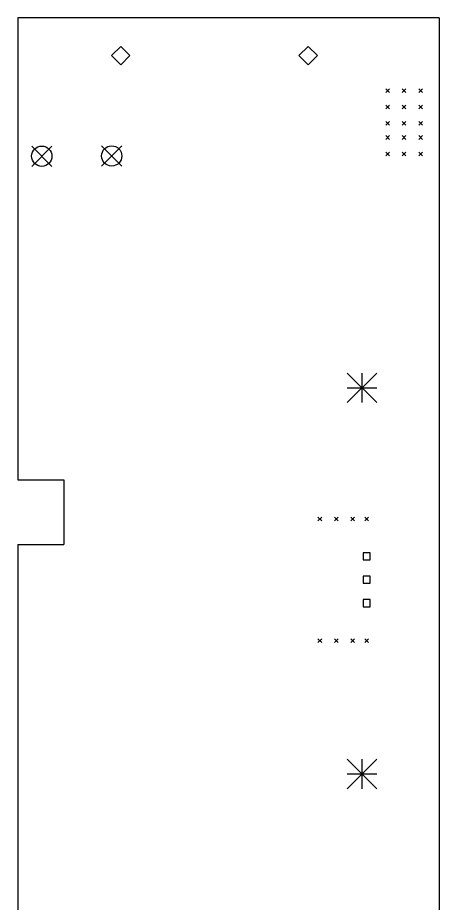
# Model space of a CAD drawing. Extents: x 4.52 to 6.57, y -8.69 to -1.12.
# Drawn here: x 4.6 to 6.4, y -4.903 to -1.118 of the extents above; entities that cross this region are included whole.
import ezdxf

# ---------------------------------------------------------------- set-up
doc = ezdxf.new("R2010")
doc.units = 0
doc.header["$MEASUREMENT"] = 0
doc.layers.add('BLACK', color=7, linetype='CONTINUOUS')

msp = doc.modelspace()

# ---------------------------------------------------------------- linework, layer by layer
at = {"layer": 'BLACK', "linetype": 'CONTINUOUS'}
for p, q in [((4.6, -1.11811), (4.6, -3.0937)), ((6.4, -1.11811), (4.6, -1.11811)), ((6.4, -1.11811), (6.4, -7.11)), ((5.04, -1.24063), (5.00063, -1.28)), ((5.07937, -1.28), (5.04, -1.24063)), ((5.84, -1.24063), (5.80063, -1.28)), ((5.87937, -1.28), (5.84, -1.24063)), ((5.00063, -1.28), (5.04, -1.31937)), ((5.04, -1.31937), (5.07937, -1.28)), ((5.80063, -1.28), (5.84, -1.31937)), ((5.84, -1.31937), (5.87937, -1.28)), ((6.17213, -1.42213), (6.18787, -1.43787)), ((6.18787, -1.42213), (6.17213, -1.43787)), ((6.24213, -1.42213), (6.25787, -1.43787)), ((6.25787, -1.42213), (6.24213, -1.43787)), ((6.31213, -1.42213), (6.32787, -1.43787)), ((6.32787, -1.42213), (6.31213, -1.43787)), ((6.17213, -1.49213), (6.18787, -1.50787)), ((6.18787, -1.49213), (6.17213, -1.50787)), ((6.24213, -1.49213), (6.25787, -1.50787)), ((6.25787, -1.49213), (6.24213, -1.50787)), ((6.31213, -1.49213), (6.32787, -1.50787)), ((6.32787, -1.49213), (6.31213, -1.50787)), ((6.17213, -1.56213), (6.18787, -1.57787)), ((6.18787, -1.56213), (6.17213, -1.57787)), ((6.24213, -1.56213), (6.25787, -1.57787)), ((6.25787, -1.56213), (6.24213, -1.57787)), ((6.31213, -1.56213), (6.32787, -1.57787)), ((6.32787, -1.56213), (6.31213, -1.57787)), ((6.17213, -1.62213), (6.18787, -1.63787)), ((6.18787, -1.62213), (6.17213, -1.63787)), ((6.24213, -1.62213), (6.25787, -1.63787)), ((6.25787, -1.62213), (6.24213, -1.63787)), ((6.31213, -1.62213), (6.32787, -1.63787)), ((6.32787, -1.62213), (6.31213, -1.63787)), ((4.65953, -1.66669), (4.74614, -1.75331)), ((4.74614, -1.66669), (4.65953, -1.75331)), ((4.95787, -1.66575), (5.04449, -1.75236)), ((5.04449, -1.66575), (4.95787, -1.75236)), ((6.17213, -1.69213), (6.18787, -1.70787)), ((6.18787, -1.69213), (6.17213, -1.70787)), ((6.24213, -1.69213), (6.25787, -1.70787)), ((6.25787, -1.69213), (6.24213, -1.70787)), ((6.31213, -1.69213), (6.32787, -1.70787)), ((6.32787, -1.69213), (6.31213, -1.70787)), ((6.00701, -2.63701), (6.13299, -2.76299)), ((6.13299, -2.63701), (6.00701, -2.76299)), ((6.07, -2.63701), (6.07, -2.76299)), ((6.00701, -2.7), (6.13299, -2.7)), ((4.6, -3.0937), (4.79685, -3.0937)), ((4.79685, -3.0937), (4.79685, -3.36929)), ((5.88213, -3.25213), (5.89787, -3.26787)), ((5.89787, -3.25213), (5.88213, -3.26787)), ((5.95213, -3.25213), (5.96787, -3.26787)), ((5.96787, -3.25213), (5.95213, -3.26787)), ((6.02213, -3.25213), (6.03787, -3.26787)), ((6.03787, -3.25213), (6.02213, -3.26787)), ((6.08213, -3.25213), (6.09787, -3.26787)), ((6.09787, -3.25213), (6.08213, -3.26787)), ((4.6, -3.36929), (4.79685, -3.36929)), ((4.6, -3.36929), (4.6, -7.7)), ((6.10531, -3.40469), (6.07469, -3.40469)), ((6.07469, -3.40469), (6.07469, -3.43531)), ((6.10531, -3.43531), (6.10531, -3.40469)), ((6.07469, -3.43531), (6.10531, -3.43531)), ((6.10531, -3.50469), (6.07469, -3.50469)), ((6.07469, -3.50469), (6.07469, -3.53531)), ((6.10531, -3.53531), (6.10531, -3.50469)), ((6.07469, -3.53531), (6.10531, -3.53531)), ((6.10531, -3.60469), (6.07469, -3.60469)), ((6.07469, -3.60469), (6.07469, -3.63531)), ((6.10531, -3.63531), (6.10531, -3.60469)), ((6.07469, -3.63531), (6.10531, -3.63531)), ((5.88213, -3.77213), (5.89787, -3.78787)), ((5.89787, -3.77213), (5.88213, -3.78787)), ((5.95213, -3.77213), (5.96787, -3.78787)), ((5.96787, -3.77213), (5.95213, -3.78787)), ((6.02213, -3.77213), (6.03787, -3.78787)), ((6.03787, -3.77213), (6.02213, -3.78787)), ((6.08213, -3.77213), (6.09787, -3.78787)), ((6.09787, -3.77213), (6.08213, -3.78787)), ((6.00701, -4.28701), (6.13299, -4.41299)), ((6.13299, -4.28701), (6.00701, -4.41299)), ((6.07, -4.28701), (6.07, -4.41299)), ((6.00701, -4.35), (6.13299, -4.35))]:
    msp.add_line(p, q, dxfattribs=at)
at = {"layer": 'BLACK'}
for centre in [(4.70283, -1.71), (5.00118, -1.70906)]:
    msp.add_circle(centre, 0.04331, dxfattribs=at)

doc.saveas('drawing.dxf')
